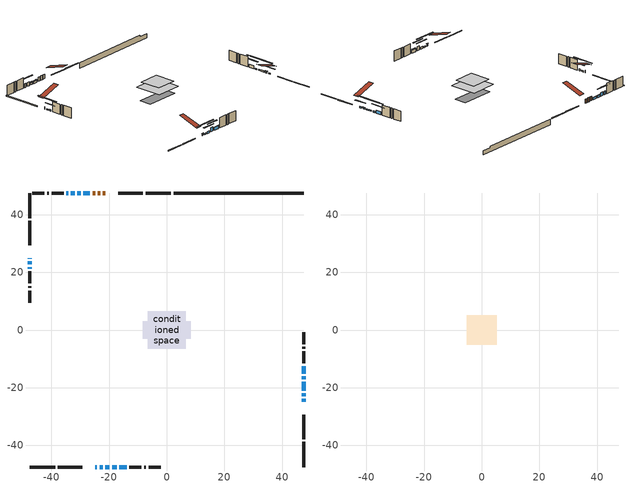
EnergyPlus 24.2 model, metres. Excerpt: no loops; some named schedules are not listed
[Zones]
conditioned space
 floor outside (Floor1 construction): -0.43,-0.43 -0.43,0.43 0.43,0.43 0.43,-0.43 z0.55
 floor adiabatic (AdiabaticFloorConstruction): -6.54,-6.54 -6.54,6.54 6.54,6.54 6.54,-6.54 z2.99
 floor foundation (Slab1 construction): -8.28,-3 -8.28,3 8.28,3 8.28,-3 z-2.07
 wall outside (RimJoist1 construction): 1.41,47.45 -7.35,47.45 / -47.45,-47.45 -38.69,-47.45 / -47.45,47.45 -47.45,38.69 / 47.45,-47.45 47.45,-38.69 z0.55:0.85
 wall outside (RimJoist2 construction): -8.28,47.45 -16.74,47.45 / -37.76,-47.45 -29.3,-47.45 / -47.45,37.76 -47.45,29.3 / 47.45,-37.76 47.45,-29.3 z0.55:0.85
 wall outside (AdiabaticWallConstruction 1): -21.24,47.45 -22.13,47.45 / -23.06,47.45 -23.88,47.45 / -24.8,47.45 -25.69,47.45 z0.55:2.58
 wall outside (AdiabaticWallConstruction): -47.45,24.8 -47.45,24.68 z0.55:1.77; 47.45,-24.8 47.45,-23.83 / 47.45,-22.91 47.45,-21.94 / 47.45,-21.01 47.45,-17.97 / 47.45,-17.04 47.45,-16.02 / -23.26,-47.45 -22.25,-47.45 / -47.45,23.76 -47.45,22.74 z0.55:1.11; -26.62,47.45 -28.86,47.45 / -29.79,47.45 -30.96,47.45 z0.55:1.47; -24.8,-47.45 -24.19,-47.45 / -21.32,-47.45 -19.84,-47.45 z0.55:1.52; 47.45,-15.1 47.45,-12.5 / -16.46,-47.45 -13.87,-47.45 z0.55:1.92; -31.88,47.45 -33.21,47.45 / -34.14,47.45 -34.8,47.45 z0.55:2.33; -18.92,-47.45 -17.39,-47.45 z0.55:2.58; -47.45,21.81 -47.45,21.2 z0.55:1.31
 wall outside (Wall1 construction): -35.73,47.45 -39.86,47.45 / -12.94,-47.45 -8.81,-47.45 / -47.45,20.27 -47.45,16.14 / 47.45,-11.57 47.45,-7.44 z0.55:5.43
 wall outside (Wall2 construction): -40.79,47.45 -41.43,47.45 / -7.88,-47.45 -7.25,-47.45 / -47.45,15.21 -47.45,14.58 / 47.45,-6.51 47.45,-5.88 z0.55:5.43
 wall outside (Wall3 construction): -42.35,47.45 -46.52,47.45 / -6.32,-47.45 -2.15,-47.45 / -47.45,13.65 -47.45,9.48 / 47.45,-4.95 47.45,-0.78 z0.55:5.43
 wall foundation (FoundationWall1 construction): 2.34,47.45,-2.07 2.34,47.45,0.55 42.94,47.45,0.55 42.94,47.45,-0.2 47.45,47.45,-0.2 47.45,47.45,-2.07
 window (WindowConstruction 12): -47.45,24.8 -47.45,24.68 z0.55:1.77
 window (WindowConstruction 7): 47.45,-24.8 47.45,-23.83 z0.55:1.11
 window (WindowConstruction 8): 47.45,-22.9 47.45,-21.94 z0.55:1.11
 window (WindowConstruction 9): -26.62,47.45 -28.86,47.45 z0.55:1.46
 window (WindowConstruction 10): -29.79,47.45 -30.96,47.45 z0.55:1.46
 window (WindowConstruction 11): -24.8,-47.45 -24.19,-47.45 z0.55:1.52
 window (WindowConstruction 13): 47.45,-21.01 47.45,-17.97 z0.55:1.11
 window (WindowConstruction 14): 47.45,-17.04 47.45,-16.02 z0.55:1.11
 window (WindowConstruction): 47.45,-15.09 47.45,-12.5 z0.55:1.92
 window (WindowConstruction 15): -23.26,-47.45 -22.25,-47.45 z0.55:1.11
 window (WindowConstruction 16): -47.45,23.76 -47.45,22.74 z0.55:1.11
 window (WindowConstruction 1): -31.89,47.45 -33.21,47.45 z0.55:2.33
 window (WindowConstruction 2): -34.14,47.45 -34.8,47.45 z0.55:2.33
 window (WindowConstruction 3): -21.32,-47.45 -19.85,-47.45 z0.55:1.52
 window (WindowConstruction 4): -18.92,-47.45 -17.39,-47.45 z0.55:2.58
 window (WindowConstruction 5): -16.46,-47.45 -13.87,-47.45 z0.55:1.92
 window (WindowConstruction 6): -47.45,21.81 -47.45,21.2 z0.55:1.31
 door (Door): -21.24,47.45 -22.13,47.45 z0.55:2.58
 door (Door 1): -23.06,47.45 -23.88,47.45 z0.55:2.58
 door (Door 2): -24.81,47.45 -25.69,47.45 z0.55:2.58
 ceiling adiabatic (AdiabaticFloorConstruction): 6.54,-6.54 6.54,6.54 -6.54,6.54 -6.54,-6.54 z2.99
attic - vented
 floor to conditioned space (Floor2 construction Reversed): -5.15,-5.15 -5.15,5.15 5.15,5.15 5.15,-5.15 z5.43
 roof outside (Roof1 construction): -20.31,47.45,5.43 -20.31,37.42,8.77 -17.67,37.42,8.77 -17.67,47.45,5.43; -25.73,-47.45,5.43 -25.73,-37.42,8.77 -28.37,-37.42,8.77 -28.37,-47.45,5.43; -47.45,25.73,5.43 -37.42,25.73,8.77 -37.42,28.37,8.77 -47.45,28.37,5.43; 47.45,-25.73,5.43 37.42,-25.73,8.77 37.42,-28.37,8.77 47.45,-28.37,5.43
shading: 47.45,-21.34 47.45,-27.29 47.86,-27.29 47.86,-21.34 z3.6; 47.45,-21.74 47.45,-23.11 47.86,-23.11 47.86,-21.74 z1.31; -29.06,47.45 -26.42,47.45 -26.42,47.86 -29.06,47.86 z1.67; -31.16,47.45 -29.59,47.45 -29.59,47.86 -31.16,47.86 z1.67; -23.99,-47.45 -25,-47.45 -25,-47.86 -23.99,-47.86 z1.72; 47.45,-13.04 47.45,-25.94 47.86,-25.94 47.86,-13.04 z6.04; 47.45,-11.09 47.45,-21.97 47.86,-21.97 47.86,-11.09 z6.04; 47.45,-10.01 47.45,-17.58 47.86,-17.58 47.86,-10.01 z4.41; -17.32,-47.45 -28.19,-47.45 -28.19,-47.86 -17.32,-47.86 z6.04; -47.45,17.81 -47.45,28.68 -47.86,28.68 -47.86,17.81 z6.04; -35.7,47.45 -29.4,47.45 -29.4,47.86 -35.7,47.86 z4.82; -37.29,47.45 -31.65,47.45 -31.65,47.86 -37.29,47.86 z4.82; -17.36,-47.45 -23.81,-47.45 -23.81,-47.86 -17.36,-47.86 z4.01; -14.9,-47.45 -21.41,-47.45 -21.41,-47.86 -14.9,-47.86 z5.07; -13.67,-47.45 -16.67,-47.45 -16.67,-47.86 -13.67,-47.86 z2.12; -47.45,18.71 -47.45,24.3 -47.86,24.3 -47.86,18.71 z3.8
[Building]
Building 1: Terrain=Suburbs
[Site:Location]
Edmonton Intl AP_AB: Latitude {deg}=53.31; Longitude {deg}=-113.58; Time Zone {hr}=-7; Elevation {m}=723; Keep Site Location Information=Yes
[Site:GroundTemperature:Shallow]
-1.56185, -3.61833, -3.78302, -2.80711, 1.11059, 5.01004, 8.39065, 10.5322, 10.7141, 8.97234, 5.67794, 1.89811
[Site:WaterMainsTemperature]
Calculation Method=Schedule; Temperature Schedule=mains temperature schedule
[Material] Roughness=Rough; Thermal Absorptance=0.9
Name | Thickness {m} | Conductivity {W/m-K} | Density {kg/m3} | Specific Heat {J/kg-K} | Solar Absorptance | Visible Absorptance
asphalt or fiberglass shingles | 0.00635 | 0.162714 | 1121.4 | 1465.45 | 0.4 | 0.4
ceiling loosefill ins | 0.254 | 0.0480833 | 16.02 | 1046.75 | 0.7 | 0.7
ceiling stud and cavity | 0.1397 | 0.483755 | 65.682 | 1177.47 | 0.7 | 0.7
concrete 4.0 in. | 0.1016 | 1.803125 | 2242.8 | 837.4 | 0.7 | 0.7
concrete 8.0 in. | 0.2032 | 1.803125 | 2242.8 | 837.4 | 0.7 | 0.7
door material | 0.04445 | 0.188738 | 512.64 | 1214.23 | 0.7 | 0.7
door material 1 | 0.04445 | 0.053851 | 512.64 | 1214.23 | 0.7 | 0.7
exterior vertical ins | 0.0463172 | 0.029427 | 32.04 | 1214.23 | 0.7 | 0.7
floor covering | 0.0127 | 0.0433444 | 54.468 | 1339.84 | 0.6 | 0.6
floor rigid ins; rim joist rigid ins; wall rigid ins | 0.051816 | 0.029427 | 32.04 | 1214.23 | 0.7 | 0.7
floor rigid ins 1; wall rigid ins 1 | 0.512978 | 0.029427 | 32.04 | 1214.23 | 0.7 | 0.7
floor stud and cavity | 0.1397 | 0.102213 | 92.3553 | 1139.71 | 0.7 | 0.7
floor stud and cavity 1 | 0.1397 | 1.75129 | 37.0049 | 1207.88 | 0.7 | 0.7
furniture material conditioned space 1 | 0.1524 | 0.115458 | 640.8 | 1214.23 | 0.6 | 0.6
gypsum board | 0.0127 | 0.160291 | 801 | 837.4 | 0.6 | 0.6
gypsum board 1 | 0.0127 | 0.160291 | 801 | 837.4 | 0.7 | 0.7
osb sheathing 0.5 in. | 0.0127 | 0.115458 | 512.64 | 1214.23 | 0.7 | 0.7
osb sheathing 0.75 in. | 0.01905 | 0.115458 | 512.64 | 1214.23 | 0.7 | 0.7
osb sheathing 2.0 in. | 0.0508 | 0.115458 | 512.64 | 1214.23 | 0.7 | 0.7
rim joist stud and cavity | 0.0508 | 0.0413573 | 125.044 | 1163.47 | 0.6 | 0.6
rim joist stud and cavity 1 | 0.0508 | 0.0296634 | 125.044 | 1163.47 | 0.6 | 0.6
wall stud and cavity | 0.1397 | 0.216775 | 139.0536 | 1170.24 | 0.7 | 0.7
wall stud and cavity 1 | 0.1397 | 0.333365 | 139.0536 | 1170.24 | 0.7 | 0.7
wall stud and cavity 2 | 0.1397 | 0.221002 | 139.0536 | 1170.24 | 0.7 | 0.7
wall stud and cavity 3 | 0.0889 | 0.380278 | 52.3479 | 1209.89 | 0.7 | 0.7
wall stud and cavity 4 | 0.0889 | 0.391764 | 83.0341 | 1211.67 | 0.7 | 0.7
wood siding | 0.0254 | 0.102417 | 544.68 | 1172.36 | 0.4 | 0.4
wood siding 1; wood siding 2; wood siding 3 | 0.0254 | 0.102417 | 544.68 | 1172.36 | 0.7 | 0.7
[WindowMaterial:SimpleGlazingSystem]
Name | U-Factor {W/m2-K} | Solar Heat Gain Coefficient
WindowMaterial | 3.27961 | 0.65
WindowMaterial 1 | 3.30687 | 0.64
WindowMaterial 10 | 3.26371 | 0.51
WindowMaterial 11 | 3.08997 | 0.46
WindowMaterial 12 | 3.26542 | 0.46
WindowMaterial 13 | 3.308 | 0.6
WindowMaterial 2 | 3.2745 | 0.56
WindowMaterial 3 | 3.27507 | 0.59
WindowMaterial 4 | 4.32891 | 0.68
WindowMaterial 5 | 3.29721 | 0.7
WindowMaterial 6 | 3.25747 | 0.49
WindowMaterial 7 | 3.26144 | 0.5
WindowMaterial 8 | 3.27223 | 0.57
WindowMaterial 9 | 3.273367 | 0.57
[Construction]
AdiabaticFloorConstruction: floor stud and cavity 1, floor rigid ins 1, osb sheathing 0.75 in., floor covering
AdiabaticWallConstruction: wood siding 2, wall rigid ins 1, wall stud and cavity 3, gypsum board
AdiabaticWallConstruction 1: wood siding 3, wall rigid ins 1, wall stud and cavity 3, gypsum board
Door: door material
Door 1; Door 2: door material 1
Floor1 construction: floor stud and cavity, floor rigid ins, osb sheathing 0.75 in., floor covering
Floor2 construction Reversed: gypsum board, ceiling stud and cavity, ceiling loosefill ins
FoundationWall1 construction: concrete 8.0 in., gypsum board 1
furniture construction conditioned space 1: furniture material conditioned space 1
PartitionWallConstruction: gypsum board, wall stud and cavity 4, gypsum board
RimJoist1 construction: wood siding 1, rim joist rigid ins, osb sheathing 2.0 in., rim joist stud and cavity
RimJoist2 construction: wood siding 1, osb sheathing 2.0 in., rim joist stud and cavity 1
Roof1 construction: asphalt or fiberglass shingles
Slab1 construction: concrete 4.0 in.
Wall1 construction: wood siding, wall rigid ins, osb sheathing 0.5 in., wall stud and cavity, gypsum board
Wall2 construction: wood siding, wall rigid ins, osb sheathing 0.5 in., wall stud and cavity 1, gypsum board
Wall3 construction: wood siding, wall rigid ins, osb sheathing 0.5 in., wall stud and cavity 2, gypsum board
WindowConstruction: WindowMaterial
WindowConstruction 1: WindowMaterial 1
WindowConstruction 10: WindowMaterial 9
WindowConstruction 11: WindowMaterial 10
WindowConstruction 12: WindowMaterial 11
WindowConstruction 13; WindowConstruction 15; WindowConstruction 16: WindowMaterial 12
WindowConstruction 14: WindowMaterial 13
WindowConstruction 2: WindowMaterial 2
WindowConstruction 3: WindowMaterial 3
WindowConstruction 4: WindowMaterial 4
WindowConstruction 5: WindowMaterial 5
WindowConstruction 6: WindowMaterial 6
WindowConstruction 7; WindowConstruction 8: WindowMaterial 7
WindowConstruction 9: WindowMaterial 8
[Zone] Multiplier=1; Part of Total Floor Area=Yes
Name | Volume {m3}
attic - vented | 57.4453
conditioned space | 715
[Space]
Name | Zone | Volume {m3}
attic - vented 1 | attic - vented | 57.4453
conditioned space 1 | conditioned space | 715
[ZoneInfiltration:EffectiveLeakageArea]
infil attic - vented 1: Zone or Space=attic - vented 1; Schedule=Always On Discrete; Effective Air Leakage Area {cm2}=3683.83; Stack Coefficient=0.000232344; Wind Coefficient=1.02988e-05
[ZoneMixing]
whole house fan mix: Zone or Space=attic - vented; Schedule=Always On Continuous; Design Flow Rate Calculation Method=Flow/Zone; Design Flow Rate {m3/s}=0; Source Zone or Space=conditioned space
[SurfaceProperty:ExposedFoundationPerimeter]
Slab1: Exposed Perimeter Calculation Method=TotalExposedPerimeter; Total Exposed Perimeter {m}=45.11
[InternalMass] Zone or ZoneList=conditioned space; Space or SpaceList=conditioned space 1
Name | Construction | Surface Area {m2}
furniture mass conditioned space 1 | furniture construction conditioned space 1 | 108.484
partition wall mass | PartitionWallConstruction | 271.211
[Lights]
interior lighting: Zone or ZoneList or Space or SpaceList=conditioned space 1; Schedule=interior lighting schedule; Design Level Calculation Method=LightingLevel; Lighting Level {W}=343.2; Return Air Fraction=0; Fraction Radiant=0.6; Fraction Visible=0.2; Fraction Replaceable=1
[People]
occupants: Zone or ZoneList or Space or SpaceList=conditioned space 1; Number of People Schedule=occupants schedule; Number of People Calculation Method=People; Number of People=3; Fraction Radiant=0.314171; Sensible Heat Fraction=0.56303; Activity Level Schedule=occupants activity schedule; Carbon Dioxide Generation Rate {m3/s-W}=0; Enable ASHRAE 55 Comfort Warnings=No; Mean Radiant Temperature Calculation Type=EnclosureAveraged
[ElectricEquipment] Zone or ZoneList or Space or SpaceList=conditioned space 1; Design Level Calculation Method=EquipmentLevel
Name | Schedule | Design Level {W} | Fraction Latent | Fraction Radiant | Fraction Lost
clothes dryer | clothes dryer schedule | 140.772 | 0.015 | 0.081 | 0.85
clothes washer | clothes washer schedule | 32.1985 | 0.03 | 0.162 | 0.7
cooking range | cooking range schedule | 215.147 | 0.08 | 0.432 | 0.2
dishwasher | dishwasher schedule | 66.8632 | 0.3 | 0.18 | 0.4
fridge | fridge schedule | 72.9452 | 0 | 0.6 | 0
mech vent bath fan 0 | mech vent bath fan 0 schedule | 50.2 | 0 | 0 | 1
mech vent bath fan 1 | mech vent bath fan 1 schedule | 50.2 | 0 | 0 | 1
mech vent house fan | mech vent house fan schedule | 0 | 0 | 0 | 1
mech vent house fan cfis | mech vent house fan cfis schedule | 0 | 0 | 0 | 0
mech vent range fan 0 | mech vent range fan 0 schedule | 57 | 0 | 0 | 1
misc plug loads | misc plug loads schedule | 494.7 | 0.045 | 0.513 | 0.1
whole house fan | Always On Discrete | 0 | 0 | 0 | 1
[OtherEquipment] Zone or ZoneList or Space or SpaceList=conditioned space 1; Design Level Calculation Method=EquipmentLevel
Name | Fuel Type | Schedule | Design Level {W} | Fraction Latent | Fraction Radiant | Fraction Lost
clothes dryer 1 | Electricity | clothes dryer schedule | 0 | 0.015 | 0.081 | 0.85
cooking range 1 | Electricity | cooking range schedule | 0 | 0.08 | 0.432 | 0.2
general water use latent | None | general water use schedule | 62.594 | 1 | 0 | 0
general water use sensible | None | general water use schedule | -61.6891 | 0 | 0.6 | 0
mech vent house fan latent load | None | Always On Discrete | 0 | 1 | 0 | 0
mech vent house fan sensible load | None | Always On Discrete | 0 | 0 | 0 | 0
water heater energy adjustment1 | NaturalGas | Always On Discrete | 0.01 | 0 | 0 | 1
[ZoneInfiltration:DesignFlowRate] Zone or ZoneList or Space or SpaceList=conditioned space 1; Schedule=Always On Discrete; Design Flow Rate Calculation Method=Flow/Zone; Design Flow Rate {m3/s}=0
infil flow; natural vent flow; whole house fan flow
[Foundation:Kiva]
Foundation Kiva 1: Initial Indoor Air Temperature {C}=18; Wall Height Above Grade {m}=0.550012; Wall Depth Below Slab {m}=0.2032; Custom Block Material Name 1=exterior vertical ins; Custom Block Depth 1 {m}=2.62; Custom Block X Position 1 {m}=0.2159; Custom Block Z Position 1 {m}=0
[Foundation:Kiva:Settings]
Soil Conductivity {W/m-K}=0.849921; Soil Density {kg/m3}=1842.3; Soil Specific Heat {J/kg-K}=418.7; Ground Solar Absorptivity=0.9; Ground Thermal Absorptivity=0.9; Ground Surface Roughness {m}=0.03; Far-Field Width {m}=40; Deep-Ground Boundary Condition=ZeroFlux; Deep-Ground Depth {m}=40; Minimum Cell Dimension {m}=0.2; Maximum Cell Growth Coefficient=3; Simulation Timestep=Timestep
[Exterior:Lights]
exterior lighting: Schedule=exterior lighting schedule; Design Level {W}=75.6
[Schedule:Constant]
Name | Hourly Value
Always On Continuous; mech vent house fan schedule; mech vent house fan cfis schedule; Always On Discrete | 1
occupants activity schedule | 117.228
fridge schedule | 0
[Schedule:Week:Daily]
interior lighting schedule Week Rule - Jan1-Jan27: interior lighting schedule day, interior lighting schedule day, interior lighting schedule day, interior lighting schedule day, interior lighting schedule day, interior lighting schedule day, interior lighting schedule day, interior lighting schedule default day, interior lighting schedule default day, interior lighting schedule default day, interior lighting schedule default day, interior lighting schedule default day
interior lighting schedule Week Rule - Jan28-Feb3: interior lighting schedule day, interior lighting schedule day, interior lighting schedule day, interior lighting schedule day, interior lighting schedule day 1, interior lighting schedule day 1, interior lighting schedule day 1, interior lighting schedule default day, interior lighting schedule default day, interior lighting schedule default day, interior lighting schedule default day, interior lighting schedule default day
interior lighting schedule Week Rule - Feb4-Feb24: interior lighting schedule day 1, interior lighting schedule day 1, interior lighting schedule day 1, interior lighting schedule day 1, interior lighting schedule day 1, interior lighting schedule day 1, interior lighting schedule day 1, interior lighting schedule default day, interior lighting schedule default day, interior lighting schedule default day, interior lighting schedule default day, interior lighting schedule default day
interior lighting schedule Week Rule - Feb25-Mar3: interior lighting schedule day 1, interior lighting schedule day 1, interior lighting schedule day 1, interior lighting schedule day 1, interior lighting schedule day 2, interior lighting schedule day 2, interior lighting schedule day 2, interior lighting schedule default day, interior lighting schedule default day, interior lighting schedule default day, interior lighting schedule default day, interior lighting schedule default day
interior lighting schedule Week Rule - Mar4-Mar31: interior lighting schedule day 2, interior lighting schedule day 2, interior lighting schedule day 2, interior lighting schedule day 2, interior lighting schedule day 2, interior lighting schedule day 2, interior lighting schedule day 2, interior lighting schedule default day, interior lighting schedule default day, interior lighting schedule default day, interior lighting schedule default day, interior lighting schedule default day
interior lighting schedule Week Rule - Apr1-Apr28: interior lighting schedule day 3, interior lighting schedule day 3, interior lighting schedule day 3, interior lighting schedule day 3, interior lighting schedule day 3, interior lighting schedule day 3, interior lighting schedule day 3, interior lighting schedule default day, interior lighting schedule default day, interior lighting schedule default day, interior lighting schedule default day, interior lighting schedule default day
interior lighting schedule Week Rule - Apr29-May5: interior lighting schedule day 3, interior lighting schedule day 3, interior lighting schedule day 4, interior lighting schedule day 4, interior lighting schedule day 4, interior lighting schedule day 4, interior lighting schedule day 4, interior lighting schedule default day, interior lighting schedule default day, interior lighting schedule default day, interior lighting schedule default day, interior lighting schedule default day
interior lighting schedule Week Rule - May6-May26: interior lighting schedule day 4, interior lighting schedule day 4, interior lighting schedule day 4, interior lighting schedule day 4, interior lighting schedule day 4, interior lighting schedule day 4, interior lighting schedule day 4, interior lighting schedule default day, interior lighting schedule default day, interior lighting schedule default day, interior lighting schedule default day, interior lighting schedule default day
interior lighting schedule Week Rule - May27-Jun2: interior lighting schedule day 4, interior lighting schedule day 4, interior lighting schedule day 4, interior lighting schedule day 4, interior lighting schedule day 4, interior lighting schedule day 5, interior lighting schedule day 5, interior lighting schedule default day, interior lighting schedule default day, interior lighting schedule default day, interior lighting schedule default day, interior lighting schedule default day
interior lighting schedule Week Rule - Jun3-Jun30: interior lighting schedule day 5, interior lighting schedule day 5, interior lighting schedule day 5, interior lighting schedule day 5, interior lighting schedule day 5, interior lighting schedule day 5, interior lighting schedule day 5, interior lighting schedule default day, interior lighting schedule default day, interior lighting schedule default day, interior lighting schedule default day, interior lighting schedule default day
interior lighting schedule Week Rule - Jul1-Jul28: interior lighting schedule day 6, interior lighting schedule day 6, interior lighting schedule day 6, interior lighting schedule day 6, interior lighting schedule day 6, interior lighting schedule day 6, interior lighting schedule day 6, interior lighting schedule default day, interior lighting schedule default day, interior lighting schedule default day, interior lighting schedule default day, interior lighting schedule default day
interior lighting schedule Week Rule - Jul29-Aug4: interior lighting schedule day 6, interior lighting schedule day 6, interior lighting schedule day 6, interior lighting schedule day 7, interior lighting schedule day 7, interior lighting schedule day 7, interior lighting schedule day 7, interior lighting schedule default day, interior lighting schedule default day, interior lighting schedule default day, interior lighting schedule default day, interior lighting schedule default day
interior lighting schedule Week Rule - Aug5-Aug25: interior lighting schedule day 7, interior lighting schedule day 7, interior lighting schedule day 7, interior lighting schedule day 7, interior lighting schedule day 7, interior lighting schedule day 7, interior lighting schedule day 7, interior lighting schedule default day, interior lighting schedule default day, interior lighting schedule default day, interior lighting schedule default day, interior lighting schedule default day
interior lighting schedule Week Rule - Aug26-Sep1: interior lighting schedule day 7, interior lighting schedule day 7, interior lighting schedule day 7, interior lighting schedule day 7, interior lighting schedule day 7, interior lighting schedule day 7, interior lighting schedule day 8, interior lighting schedule default day, interior lighting schedule default day, interior lighting schedule default day, interior lighting schedule default day, interior lighting schedule default day
interior lighting schedule Week Rule - Sep2-Sep29: interior lighting schedule day 8, interior lighting schedule day 8, interior lighting schedule day 8, interior lighting schedule day 8, interior lighting schedule day 8, interior lighting schedule day 8, interior lighting schedule day 8, interior lighting schedule default day, interior lighting schedule default day, interior lighting schedule default day, interior lighting schedule default day, interior lighting schedule default day
interior lighting schedule Week Rule - Sep30-Oct6: interior lighting schedule day 8, interior lighting schedule day 9, interior lighting schedule day 9, interior lighting schedule day 9, interior lighting schedule day 9, interior lighting schedule day 9, interior lighting schedule day 9, interior lighting schedule default day, interior lighting schedule default day, interior lighting schedule default day, interior lighting schedule default day, interior lighting schedule default day
interior lighting schedule Week Rule - Oct7-Oct27: interior lighting schedule day 9, interior lighting schedule day 9, interior lighting schedule day 9, interior lighting schedule day 9, interior lighting schedule day 9, interior lighting schedule day 9, interior lighting schedule day 9, interior lighting schedule default day, interior lighting schedule default day, interior lighting schedule default day, interior lighting schedule default day, interior lighting schedule default day
interior lighting schedule Week Rule - Oct28-Nov3: interior lighting schedule day 9, interior lighting schedule day 9, interior lighting schedule day 9, interior lighting schedule day 9, interior lighting schedule day 10, interior lighting schedule day 10, interior lighting schedule day 10, interior lighting schedule default day, interior lighting schedule default day, interior lighting schedule default day, interior lighting schedule default day, interior lighting schedule default day
interior lighting schedule Week Rule - Nov4-Nov24: interior lighting schedule day 10, interior lighting schedule day 10, interior lighting schedule day 10, interior lighting schedule day 10, interior lighting schedule day 10, interior lighting schedule day 10, interior lighting schedule day 10, interior lighting schedule default day, interior lighting schedule default day, interior lighting schedule default day, interior lighting schedule default day, interior lighting schedule default day
interior lighting schedule Week Rule - Nov25-Dec1: interior lighting schedule day 10, interior lighting schedule day 10, interior lighting schedule day 10, interior lighting schedule day 10, interior lighting schedule day 10, interior lighting schedule day 10, interior lighting schedule day 11, interior lighting schedule default day, interior lighting schedule default day, interior lighting schedule default day, interior lighting schedule default day, interior lighting schedule default day
interior lighting schedule Week Rule - Dec2-Dec31: interior lighting schedule day 11, interior lighting schedule day 11, interior lighting schedule day 11, interior lighting schedule day 11, interior lighting schedule day 11, interior lighting schedule day 11, interior lighting schedule day 11, interior lighting schedule default day, interior lighting schedule default day, interior lighting schedule default day, interior lighting schedule default day, interior lighting schedule default day
occupants schedule Week Rule - Jan1-Dec31: occupants schedule day, occupants schedule day, occupants schedule day, occupants schedule day, occupants schedule day, occupants schedule day, occupants schedule day, occupants schedule default day, occupants schedule default day, occupants schedule default day, occupants schedule default day, occupants schedule default day
clothes dryer schedule Week Rule - Jan1-Dec31: clothes dryer schedule day, clothes dryer schedule day, clothes dryer schedule day, clothes dryer schedule day, clothes dryer schedule day, clothes dryer schedule day, clothes dryer schedule day, clothes dryer schedule default day, clothes dryer schedule default day, clothes dryer schedule default day, clothes dryer schedule default day, clothes dryer schedule default day
clothes washer schedule Week Rule - Jan1-Dec31: clothes washer schedule day, clothes washer schedule day, clothes washer schedule day, clothes washer schedule day, clothes washer schedule day, clothes washer schedule day, clothes washer schedule day, clothes washer schedule default day, clothes washer schedule default day, clothes washer schedule default day, clothes washer schedule default day, clothes washer schedule default day
cooking range schedule Week Rule - Jan1-Dec31: cooking range schedule day, cooking range schedule day, cooking range schedule day, cooking range schedule day, cooking range schedule day, cooking range schedule day, cooking range schedule day, cooking range schedule default day, cooking range schedule default day, cooking range schedule default day, cooking range schedule default day, cooking range schedule default day
dishwasher schedule Week Rule - Jan1-Dec31: dishwasher schedule day, dishwasher schedule day, dishwasher schedule day, dishwasher schedule day, dishwasher schedule day, dishwasher schedule day, dishwasher schedule day, dishwasher schedule default day, dishwasher schedule default day, dishwasher schedule default day, dishwasher schedule default day, dishwasher schedule default day
mech vent bath fan 0 schedule Week Rule - Jan1-Dec31: mech vent bath fan 0 schedule day, mech vent bath fan 0 schedule day, mech vent bath fan 0 schedule day, mech vent bath fan 0 schedule day, mech vent bath fan 0 schedule day, mech vent bath fan 0 schedule day, mech vent bath fan 0 schedule day, mech vent bath fan 0 schedule default day, mech vent bath fan 0 schedule default day, mech vent bath fan 0 schedule default day, mech vent bath fan 0 schedule default day, mech vent bath fan 0 schedule default day
mech vent bath fan 1 schedule Week Rule - Jan1-Dec31: mech vent bath fan 1 schedule day, mech vent bath fan 1 schedule day, mech vent bath fan 1 schedule day, mech vent bath fan 1 schedule day, mech vent bath fan 1 schedule day, mech vent bath fan 1 schedule day, mech vent bath fan 1 schedule day, mech vent bath fan 1 schedule default day, mech vent bath fan 1 schedule default day, mech vent bath fan 1 schedule default day, mech vent bath fan 1 schedule default day, mech vent bath fan 1 schedule default day
mech vent range fan 0 schedule Week Rule - Jan1-Dec31: mech vent range fan 0 schedule day, mech vent range fan 0 schedule day, mech vent range fan 0 schedule day, mech vent range fan 0 schedule day, mech vent range fan 0 schedule day, mech vent range fan 0 schedule day, mech vent range fan 0 schedule day, mech vent range fan 0 schedule default day, mech vent range fan 0 schedule default day, mech vent range fan 0 schedule default day, mech vent range fan 0 schedule default day, mech vent range fan 0 schedule default day
misc plug loads schedule Week Rule - Jan1-Dec31: misc plug loads schedule day, misc plug loads schedule day, misc plug loads schedule day, misc plug loads schedule day, misc plug loads schedule day, misc plug loads schedule day, misc plug loads schedule day, misc plug loads schedule default day, misc plug loads schedule default day, misc plug loads schedule default day, misc plug loads schedule default day, misc plug loads schedule default day
general water use schedule Week Rule - Jan1-Dec31: general water use schedule day, general water use schedule day, general water use schedule day, general water use schedule day, general water use schedule day, general water use schedule day, general water use schedule day, general water use schedule default day, general water use schedule default day, general water use schedule default day, general water use schedule default day, general water use schedule default day
exterior lighting schedule Week Rule - Jan1-Jan27: exterior lighting schedule day, exterior lighting schedule day, exterior lighting schedule day, exterior lighting schedule day, exterior lighting schedule day, exterior lighting schedule day, exterior lighting schedule day, exterior lighting schedule default day, exterior lighting schedule default day, exterior lighting schedule default day, exterior lighting schedule default day, exterior lighting schedule default day
exterior lighting schedule Week Rule - Jan28-Feb3: exterior lighting schedule day, exterior lighting schedule day, exterior lighting schedule day, exterior lighting schedule day, exterior lighting schedule day 1, exterior lighting schedule day 1, exterior lighting schedule day 1, exterior lighting schedule default day, exterior lighting schedule default day, exterior lighting schedule default day, exterior lighting schedule default day, exterior lighting schedule default day
exterior lighting schedule Week Rule - Feb4-Feb24: exterior lighting schedule day 1, exterior lighting schedule day 1, exterior lighting schedule day 1, exterior lighting schedule day 1, exterior lighting schedule day 1, exterior lighting schedule day 1, exterior lighting schedule day 1, exterior lighting schedule default day, exterior lighting schedule default day, exterior lighting schedule default day, exterior lighting schedule default day, exterior lighting schedule default day
exterior lighting schedule Week Rule - Feb25-Mar3: exterior lighting schedule day 1, exterior lighting schedule day 1, exterior lighting schedule day 1, exterior lighting schedule day 1, exterior lighting schedule day 2, exterior lighting schedule day 2, exterior lighting schedule day 2, exterior lighting schedule default day, exterior lighting schedule default day, exterior lighting schedule default day, exterior lighting schedule default day, exterior lighting schedule default day
exterior lighting schedule Week Rule - Mar4-Mar31: exterior lighting schedule day 2, exterior lighting schedule day 2, exterior lighting schedule day 2, exterior lighting schedule day 2, exterior lighting schedule day 2, exterior lighting schedule day 2, exterior lighting schedule day 2, exterior lighting schedule default day, exterior lighting schedule default day, exterior lighting schedule default day, exterior lighting schedule default day, exterior lighting schedule default day
exterior lighting schedule Week Rule - Apr1-Apr28: exterior lighting schedule day 3, exterior lighting schedule day 3, exterior lighting schedule day 3, exterior lighting schedule day 3, exterior lighting schedule day 3, exterior lighting schedule day 3, exterior lighting schedule day 3, exterior lighting schedule default day, exterior lighting schedule default day, exterior lighting schedule default day, exterior lighting schedule default day, exterior lighting schedule default day
exterior lighting schedule Week Rule - Apr29-May5: exterior lighting schedule day 3, exterior lighting schedule day 3, exterior lighting schedule day 4, exterior lighting schedule day 4, exterior lighting schedule day 4, exterior lighting schedule day 4, exterior lighting schedule day 4, exterior lighting schedule default day, exterior lighting schedule default day, exterior lighting schedule default day, exterior lighting schedule default day, exterior lighting schedule default day
exterior lighting schedule Week Rule - May6-May26: exterior lighting schedule day 4, exterior lighting schedule day 4, exterior lighting schedule day 4, exterior lighting schedule day 4, exterior lighting schedule day 4, exterior lighting schedule day 4, exterior lighting schedule day 4, exterior lighting schedule default day, exterior lighting schedule default day, exterior lighting schedule default day, exterior lighting schedule default day, exterior lighting schedule default day
exterior lighting schedule Week Rule - May27-Jun2: exterior lighting schedule day 4, exterior lighting schedule day 4, exterior lighting schedule day 4, exterior lighting schedule day 4, exterior lighting schedule day 4, exterior lighting schedule day 5, exterior lighting schedule day 5, exterior lighting schedule default day, exterior lighting schedule default day, exterior lighting schedule default day, exterior lighting schedule default day, exterior lighting schedule default day
exterior lighting schedule Week Rule - Jun3-Jun30: exterior lighting schedule day 5, exterior lighting schedule day 5, exterior lighting schedule day 5, exterior lighting schedule day 5, exterior lighting schedule day 5, exterior lighting schedule day 5, exterior lighting schedule day 5, exterior lighting schedule default day, exterior lighting schedule default day, exterior lighting schedule default day, exterior lighting schedule default day, exterior lighting schedule default day
[Schedule:Year]
interior lighting schedule: interior lighting schedule Week Rule - Jan1-Jan27, 1, 1, 1, 27, interior lighting schedule Week Rule - Jan28-Feb3, 1, 28, 2, 3, interior lighting schedule Week Rule - Feb4-Feb24, 2, 4, 2, 24, interior lighting schedule Week Rule - Feb25-Mar3, 2, 25, 3, 3, interior lighting schedule Week Rule - Mar4-Mar31, 3, 4, 3, 31, interior lighting schedule Week Rule - Apr1-Apr28, 4, 1, 4, 28, interior lighting schedule Week Rule - Apr29-May5, 4, 29, 5, 5, interior lighting schedule Week Rule - May6-May26, 5, 6, 5, 26, interior lighting schedule Week Rule - May27-Jun2, 5, 27, 6, 2, interior lighting schedule Week Rule - Jun3-Jun30, 6, 3, 6, 30, interior lighting schedule Week Rule - Jul1-Jul28, 7, 1, 7, 28, interior lighting schedule Week Rule - Jul29-Aug4, 7, 29, 8, 4, interior lighting schedule Week Rule - Aug5-Aug25, 8, 5, 8, 25, interior lighting schedule Week Rule - Aug26-Sep1, 8, 26, 9, 1, interior lighting schedule Week Rule - Sep2-Sep29, 9, 2, 9, 29, interior lighting schedule Week Rule - Sep30-Oct6, 9, 30, 10, 6, interior lighting schedule Week Rule - Oct7-Oct27, 10, 7, 10, 27, interior lighting schedule Week Rule - Oct28-Nov3, 10, 28, 11, 3, interior lighting schedule Week Rule - Nov4-Nov24, 11, 4, 11, 24, interior lighting schedule Week Rule - Nov25-Dec1, 11, 25, 12, 1, interior lighting schedule Week Rule - Dec2-Dec31, 12, 2, 12, 31
occupants schedule: occupants schedule Week Rule - Jan1-Dec31, 1, 1, 12, 31
clothes dryer schedule: clothes dryer schedule Week Rule - Jan1-Dec31, 1, 1, 12, 31
clothes washer schedule: clothes washer schedule Week Rule - Jan1-Dec31, 1, 1, 12, 31
cooking range schedule: cooking range schedule Week Rule - Jan1-Dec31, 1, 1, 12, 31
dishwasher schedule: dishwasher schedule Week Rule - Jan1-Dec31, 1, 1, 12, 31
mech vent bath fan 0 schedule: mech vent bath fan 0 schedule Week Rule - Jan1-Dec31, 1, 1, 12, 31
mech vent bath fan 1 schedule: mech vent bath fan 1 schedule Week Rule - Jan1-Dec31, 1, 1, 12, 31
mech vent range fan 0 schedule: mech vent range fan 0 schedule Week Rule - Jan1-Dec31, 1, 1, 12, 31
misc plug loads schedule: misc plug loads schedule Week Rule - Jan1-Dec31, 1, 1, 12, 31
general water use schedule: general water use schedule Week Rule - Jan1-Dec31, 1, 1, 12, 31
exterior lighting schedule: exterior lighting schedule Week Rule - Jan1-Jan27, 1, 1, 1, 27, exterior lighting schedule Week Rule - Jan28-Feb3, 1, 28, 2, 3, exterior lighting schedule Week Rule - Feb4-Feb24, 2, 4, 2, 24, exterior lighting schedule Week Rule - Feb25-Mar3, 2, 25, 3, 3, exterior lighting schedule Week Rule - Mar4-Mar31, 3, 4, 3, 31, exterior lighting schedule Week Rule - Apr1-Apr28, 4, 1, 4, 28, exterior lighting schedule Week Rule - Apr29-May5, 4, 29, 5, 5, exterior lighting schedule Week Rule - May6-May26, 5, 6, 5, 26, exterior lighting schedule Week Rule - May27-Jun2, 5, 27, 6, 2, exterior lighting schedule Week Rule - Jun3-Jun30, 6, 3, 6, 30, exterior lighting schedule Week Rule - Jul1-Jul28, 7, 1, 7, 28, exterior lighting schedule Week Rule - Jul29-Aug4, 7, 29, 8, 4, exterior lighting schedule Week Rule - Aug5-Aug25, 8, 5, 8, 25, exterior lighting schedule Week Rule - Aug26-Sep1, 8, 26, 9, 1, exterior lighting schedule Week Rule - Sep2-Sep29, 9, 2, 9, 29, exterior lighting schedule Week Rule - Sep30-Oct6, 9, 30, 10, 6, exterior lighting schedule Week Rule - Oct7-Oct27, 10, 7, 10, 27, exterior lighting schedule Week Rule - Oct28-Nov3, 10, 28, 11, 3, exterior lighting schedule Week Rule - Nov4-Nov24, 11, 4, 11, 24, exterior lighting schedule Week Rule - Nov25-Dec1, 11, 25, 12, 1, exterior lighting schedule Week Rule - Dec2-Dec31, 12, 2, 12, 31
[Schedule:Compact]
mains temperature schedule: Through: 01/01, For: AllDays, Until: 24:00, 3.97167, Through: 01/02, For: AllDays, Until: 24:00, 3.90778, Through: 01/03, For: AllDays, Until: 24:00, 3.84556, Through: 01/04, For: AllDays, Until: 24:00, 3.78389, Through: 01/05, For: AllDays, Until: 24:00, 3.72278, Through: 01/06, For: AllDays, Until: 24:00, 3.66278, Through: 01/07, For: AllDays, Until: 24:00, 3.60389, Through: 01/08, For: AllDays, Until: 24:00, 3.54556, Through: 01/09, For: AllDays, Until: 24:00, 3.48833, Through: 01/10, For: AllDays, Until: 24:00, 3.43167, Through: 01/11, For: AllDays, Until: 24:00, 3.37611, Through: 01/12, For: AllDays, Until: 24:00, 3.32167, Through: 01/13, For: AllDays, Until: 24:00, 3.26833, Through: 01/14, For: AllDays, Until: 24:00, 3.21556, Through: 01/15, For: AllDays, Until: 24:00, 3.16444, Through: 01/16, For: AllDays, Until: 24:00, 3.11389, Through: 01/17, For: AllDays, Until: 24:00, 3.06444, Through: 01/18, For: AllDays, Until: 24:00, 3.01611, Through: 01/19, For: AllDays, Until: 24:00, 2.96889, Through: 01/20, For: AllDays, Until: 24:00, 2.92278, Through: 01/21, For: AllDays, Until: 24:00, 2.87722, Through: 01/22, For: AllDays, Until: 24:00, 2.83333, Through: 01/23, For: AllDays, Until: 24:00, 2.79056, Through: 01/24, For: AllDays, Until: 24:00, 2.74889, Through: 01/25, For: AllDays, Until: 24:00, 2.70833, Through: 01/26, For: AllDays, Until: 24:00, 2.66889, Through: 01/27, For: AllDays, Until: 24:00, 2.63056, Through: 01/28, For: AllDays, Until: 24:00, 2.59333, Through: 01/29, For: AllDays, Until: 24:00, 2.55778, Through: 01/30, For: AllDays, Until: 24:00, 2.52278, Through: 01/31, For: AllDays, Until: 24:00, 2.48944, Through: 02/01, For: AllDays, Until: 24:00, 2.45722, Through: 02/02, For: AllDays, Until: 24:00, 2.42611, Through: 02/03, For: AllDays, Until: 24:00, 2.39667, Through: 02/04, For: AllDays, Until: 24:00, 2.36833, Through: 02/05, For: AllDays, Until: 24:00, 2.34111, Through: 02/06, For: AllDays, Until: 24:00, 2.315, Through: 02/07, For: AllDays, Until: 24:00, 2.29056, Through: 02/08, For: AllDays, Until: 24:00, 2.26722, Through: 02/09, For: AllDays, Until: 24:00, 2.245, Through: 02/10, For: AllDays, Until: 24:00, 2.22444, Through: 02/11, For: AllDays, Until: 24:00, 2.20444, Through: 02/12, For: AllDays, Until: 24:00, 2.18667, Through: 02/13, For: AllDays, Until: 24:00, 2.17, Through: 02/14, For: AllDays, Until: 24:00, 2.15444, Through: 02/15, For: AllDays, Until: 24:00, 2.14, Through: 02/16, For: AllDays, Until: 24:00, 2.12722, Through: 02/17, For: AllDays, Until: 24:00, 2.11556, Through: 02/18, For: AllDays, Until: 24:00, 2.10556, Through: 02/19, For: AllDays, Until: 24:00, 2.09667, Through: 02/20, For: AllDays, Until: 24:00, 2.08889, Through: 02/21, For: AllDays, Until: 24:00, 2.08278, Through: 02/22, For: AllDays, Until: 24:00, 2.07833, Through: 02/23, For: AllDays, Until: 24:00, 2.07444, Through: 02/24, For: AllDays, Until: 24:00, 2.07278, Through: 02/25, For: AllDays, Until: 24:00, 2.07167, Through: 02/26, For: AllDays, Until: 24:00, 2.07222, Through: 02/27, For: AllDays, Until: 24:00, 2.07444, Through: 02/28, For: AllDays, Until: 24:00, 2.07778, Through: 03/01, For: AllDays, Until: 24:00, 2.08222, Through: 03/02, For: AllDays, Until: 24:00, 2.08833, Through: 03/03, For: AllDays, Until: 24:00, 2.09556, Through: 03/04, For: AllDays, Until: 24:00, 2.10444, Through: 03/05, For: AllDays, Until: 24:00, 2.11444, Through: 03/06, For: AllDays, Until: 24:00, 2.12556, Through: 03/07, For: AllDays, Until: 24:00, 2.13833, Through: 03/08, For: AllDays, Until: 24:00, 2.15278, Through: 03/09, For: AllDays, Until: 24:00, 2.16778, Through: 03/10, For: AllDays, Until: 24:00, 2.18444, Through: 03/11, For: AllDays, Until: 24:00, 2.20278, Through: 03/12, For: AllDays, Until: 24:00, 2.22167, Through: 03/13, For: AllDays, Until: 24:00, 2.24278, Through: 03/14, For: AllDays, Until: 24:00, 2.26444, Through: 03/15, For: AllDays, Until: 24:00, 2.28778, Through: 03/16, For: AllDays, Until: 24:00, 2.31222, Through: 03/17, For: AllDays, Until: 24:00, 2.33778, Through: 03/18, For: AllDays, Until: 24:00, 2.365, Through: 03/19, For: AllDays, Until: 24:00, 2.39333, Through: 03/20, For: AllDays, Until: 24:00, 2.42278, Through: 03/21, For: AllDays, Until: 24:00, 2.45389, Through: 03/22, For: AllDays, Until: 24:00, 2.48611, Through: 03/23, For: AllDays, Until: 24:00, 2.51889, Through: 03/24, For: AllDays, Until: 24:00, 2.55389, Through: 03/25, For: AllDays, Until: 24:00, 2.58944, Through: 03/26, For: AllDays, Until: 24:00, 2.62611, Through: 03/27, For: AllDays, Until: 24:00, 2.66444, Through: 03/28, For: AllDays, Until: 24:00, 2.70389, Through: 03/29, For: AllDays, Until: 24:00, 2.74389, Through: 03/30, For: AllDays, Until: 24:00, 2.78556, Through: 03/31, For: AllDays, Until: 24:00, 2.82833, Through: 04/01, For: AllDays, Until: 24:00, 2.87222, Through: 04/02, For: AllDays, Until: 24:00, 2.91722, Through: 04/03, For: AllDays, Until: 24:00, 2.96333, Through: 04/04, For: AllDays, Until: 24:00, 3.01056, Through: 04/05, For: AllDays, Until: 24:00, 3.05889, Through: 04/06, For: AllDays, Until: 24:00, 3.10833, Through: 04/07, For: AllDays, Until: 24:00, 3.15833, Through: 04/08, For: AllDays, Until: 24:00, 3.21, Through: 04/09, For: AllDays, Until: 24:00, 3.26222, Through: 04/10, For: AllDays, Until: 24:00, 3.31556, Through: 04/11, For: AllDays, Until: 24:00, 3.37, Through: 04/12, For: AllDays, Until: 24:00, 3.42556, Through: 04/13, For: AllDays, Until: 24:00, 3.48167, Through: 04/14, For: AllDays, Until: 24:00, 3.53889, Through: 04/15, For: AllDays, Until: 24:00, 3.59722, Through: 04/16, For: AllDays, Until: 24:00, 3.65611, Through: 04/17, For: AllDays, Until: 24:00, 3.71611, Through: 04/18, For: AllDays, Until: 24:00, 3.77667, Through: 04/19, For: AllDays, Until: 24:00, 3.83833, Through: 04/20, For: AllDays, Until: 24:00, 3.90111, Through: 04/21, For: AllDays, Until: 24:00, 3.96444, Through: 04/22, For: AllDays, Until: 24:00, 4.02833, Through: 04/23, For: AllDays, Until: 24:00, 4.09333, Through: 04/24, For: AllDays, Until: 24:00, 4.15889, Through: 04/25, For: AllDays, Until: 24:00, 4.225, Through: 04/26, For: AllDays, Until: 24:00, 4.29222, Through: 04/27, For: AllDays, Until: 24:00, 4.36, Through: 04/28, For: AllDays, Until: 24:00, 4.42833, Through: 04/29, For: AllDays, Until: 24:00, 4.49722, Through: 04/30, For: AllDays, Until: 24:00, 4.56667, Through: 05/01, For: AllDays, Until: 24:00, 4.63722, Through: 05/02, For: AllDays, Until: 24:00, 4.70833, Through: 05/03, For: AllDays, Until: 24:00, 4.77944, Through: 05/04, For: AllDays, Until: 24:00, 4.85167, Through: 05/05, For: AllDays, Until: 24:00, 4.92389, Through: 05/06, For: AllDays, Until: 24:00, 4.99722, Through: 05/07, For: AllDays, Until: 24:00, 5.07056, Through: 05/08, For: AllDays, Until: 24:00, 5.145, Through: 05/09, For: AllDays, Until: 24:00, 5.21944, Through: 05/10, For: AllDays, Until: 24:00, 5.29389, Through: 05/11, For: AllDays, Until: 24:00, 5.36944, Through: 05/12, For: AllDays, Until: 24:00, 5.445, Through: 05/13, For: AllDays, Until: 24:00, 5.52111, Through: 05/14, For: AllDays, Until: 24:00, 5.59722, Through: 05/15, For: AllDays, Until: 24:00, 5.67389, Through: 05/16, For: AllDays, Until: 24:00, 5.75056, Through: 05/17, For: AllDays, Until: 24:00, 5.82778, Through: 05/18, For: AllDays, Until: 24:00, 5.90556, Through: 05/19, For: AllDays, Until: 24:00, 5.98278, Through: 05/20, For: AllDays, Until: 24:00, 6.06056, Through: 05/21, For: AllDays, Until: 24:00, 6.13889, Through: 05/22, For: AllDays, Until: 24:00, 6.21667, Through: 05/23, For: AllDays, Until: 24:00, 6.295, Through: 05/24, For: AllDays, Until: 24:00, 6.37333, Through: 05/25, For: AllDays, Until: 24:00, 6.45222, Through: 05/26, For: AllDays, Until: 24:00, 6.53056, Through: 05/27, For: AllDays, Until: 24:00, 6.60889, Through: 05/28, For: AllDays, Until: 24:00, 6.68778, Through: 05/29, For: AllDays, Until: 24:00, 6.76611, Through: 05/30, For: AllDays, Until: 24:00, 6.84444, Through: 05/31, For: AllDays, Until: 24:00, 6.92278, Through: 06/01, For: AllDays, Until: 24:00, 7.00111, Through: 06/02, For: AllDays, Until: 24:00, 7.07944, Through: 06/03, For: AllDays, Until: 24:00, 7.15778, Through: 06/04, For: AllDays, Until: 24:00, 7.23556, Through: 06/05, For: AllDays, Until: 24:00, 7.31333, Through: 06/06, For: AllDays, Until: 24:00, 7.39056, Through: 06/07, For: AllDays, Until: 24:00, 7.46833, Through: 06/08, For: AllDays, Until: 24:00, 7.545, Through: 06/09, For: AllDays, Until: 24:00, 7.62222, Through: 06/10, For: AllDays, Until: 24:00, 7.69833, Through: 06/11, For: AllDays, Until: 24:00, 7.775, Through: 06/12, For: AllDays, Until: 24:00, 7.85056, Through: 06/13, For: AllDays, Until: 24:00, 7.92611, Through: 06/14, For: AllDays, Until: 24:00, 8.00111, Through: 06/15, For: AllDays, Until: 24:00, 8.07611, Through: 06/16, For: AllDays, Until: 24:00, 8.15056, Through: 06/17, For: AllDays, Until: 24:00, 8.22389, Through: 06/18, For: AllDays, Until: 24:00, 8.29778, Through: 06/19, For: AllDays, Until: 24:00, 8.37056, Through: 06/20, For: AllDays, Until: 24:00, 8.44278, Through: 06/21, For: AllDays, Until: 24:00, 8.51444, Through: 06/22, For: AllDays, Until: 24:00, 8.58611, Through: 06/23, For: AllDays, Until: 24:00, 8.65667, Through: 06/24, For: AllDays, Until: 24:00, 8.72667, Through: 06/25, For: AllDays, Until: 24:00, 8.79611, Through: 06/26, For: AllDays, Until: 24:00, 8.865, Through: 06/27, For: AllDays, Until: 24:00, 8.93333, Through: 06/28, For: AllDays, Until: 24:00, 9.00056, Through: 06/29, For: AllDays, Until: 24:00, 9.06778, Through: 06/30, For: AllDays, Until: 24:00, 9.13333, Through: 07/01, For: AllDays, Until: 24:00, 9.19889, Through: 07/02, For: AllDays, Until: 24:00, 9.26333, Through: 07/03, For: AllDays, Until: 24:00, 9.32722, Through: 07/04, For: AllDays, Until: 24:00, 9.39056, Through: 07/05, For: AllDays, Until: 24:00, 9.45278, Through: 07/06, For: AllDays, Until: 24:00, 9.51389, Through: 07/07, For: AllDays, Until: 24:00, 9.57444, Through: 07/08, For: AllDays, Until: 24:00, 9.63389, Through: 07/09, For: AllDays, Until: 24:00, 9.69278, Through: 07/10, For: AllDays, Until: 24:00, 9.75056, Through: 07/11, For: AllDays, Until: 24:00, 9.80778, Through: 07/12, For: AllDays, Until: 24:00, 9.86333, Through: 07/13, For: AllDays, Until: 24:00, 9.91833, Through: 07/14, For: AllDays, Until: 24:00, 9.97278, Through: 07/15, For: AllDays, Until: 24:00, 10.0256, Through: 07/16, For: AllDays, Until: 24:00, 10.0778, Through: 07/17, For: AllDays, Until: 24:00, 10.1289, Through: 07/18, For: AllDays, Until: 24:00, 10.1789, Through: 07/19, For: AllDays, Until: 24:00, 10.2278, Through: 07/20, For: AllDays, Until: 24:00, 10.2756, Through: 07/21, For: AllDays, Until: 24:00, 10.3222, Through: 07/22, For: AllDays, Until: 24:00, 10.3683, Through: 07/23, For: AllDays, Until: 24:00, 10.4128, Through: 07/24, For: AllDays, Until: 24:00, 10.4561, Through: 07/25, For: AllDays, Until: 24:00, 10.4989, Through: 07/26, For: AllDays, Until: 24:00, 10.54, Through: 07/27, For: AllDays, Until: 24:00, 10.58, Through: 07/28, For: AllDays, Until: 24:00, 10.6189, Through: 07/29, For: AllDays, Until: 24:00, 10.6567, Through: 07/30, For: AllDays, Until: 24:00, 10.6928, Through: 07/31, For: AllDays, Until: 24:00, 10.7283, Through: 08/01, For: AllDays, Until: 24:00, 10.7622, Through: 08/02, For: AllDays, Until: 24:00, 10.7956, Through: 08/03, For: AllDays, Until: 24:00, 10.8272, Through: 08/04, For: AllDays, Until: 24:00, 10.8572, Through: 08/05, For: AllDays, Until: 24:00, 10.8867, Through: 08/06, For: AllDays, Until: 24:00, 10.9144, Through: 08/07, For: AllDays, Until: 24:00, 10.9411, Through: 08/08, For: AllDays, Until: 24:00, 10.9667, Through: 08/09, For: AllDays, Until: 24:00, 10.9906, Through: 08/10, For: AllDays, Until: 24:00, 11.0133, Through: 08/11, For: AllDays, Until: 24:00, 11.035, Through: 08/12, For: AllDays, Until: 24:00, 11.055, Through: 08/13, For: AllDays, Until: 24:00, 11.0739, Through: 08/14, For: AllDays, Until: 24:00, 11.0917, Through: 08/15, For: AllDays, Until: 24:00, 11.1078, Through: 08/16, For: AllDays, Until: 24:00, 11.1228, Through: 08/17, For: AllDays, Until: 24:00, 11.1361, Through: 08/18, For: AllDays, Until: 24:00, 11.1483, Through: 08/19, For: AllDays, Until: 24:00, 11.1594, Through: 08/20, For: AllDays, Until: 24:00, 11.1689, Through: 08/21, For: AllDays, Until: 24:00, 11.1772, Through: 08/22, For: AllDays, Until: 24:00, 11.1844, Through: 08/23, For: AllDays, Until: 24:00, 11.19, Through: 08/24, For: AllDays, Until: 24:00, 11.1939, Through: 08/25, For: AllDays, Until: 24:00, 11.1967, Through: 08/26, For: AllDays, Until: 24:00, 11.1983, Through: 08/27, For: AllDays, Until: 24:00, 11.1983, Through: 08/28, For: AllDays, Until: 24:00, 11.1972, Through: 08/29, For: AllDays, Until: 24:00, 11.195, Through: 08/30, For: AllDays, Until: 24:00, 11.1911, Through: 08/31, For: AllDays, Until: 24:00, 11.1856, Through: 09/01, For: AllDays, Until: 24:00, 11.1789, Through: 09/02, For: AllDays, Until: 24:00, 11.1711, Through: 09/03, For: AllDays, Until: 24:00, 11.1617, Through: 09/04, For: AllDays, Until: 24:00, 11.1511, Through: 09/05, For: AllDays, Until: 24:00, 11.1394, Through: 09/06, For: AllDays, Until: 24:00, 11.1261, Through: 09/07, For: AllDays, Until: 24:00, 11.1111, Through: 09/08, For: AllDays, Until: 24:00, 11.0956, Through: 09/09, For: AllDays, Until: 24:00, 11.0778, Through: 09/10, For: AllDays, Until: 24:00, 11.0594, Through: 09/11, For: AllDays, Until: 24:00, 11.0394, Through: 09/12, For: AllDays, Until: 24:00, 11.0183, Through: 09/13, For: AllDays, Until: 24:00, 10.9961, Through: 09/14, For: AllDays, Until: 24:00, 10.9722, Through: 09/15, For: AllDays, Until: 24:00, 10.9472, Through: 09/16, For: AllDays, Until: 24:00, 10.9206, Through: 09/17, For: AllDays, Until: 24:00, 10.8928, Through: 09/18, For: AllDays, Until: 24:00, 10.8639, Through: 09/19, For: AllDays, Until: 24:00, 10.8339, Through: 09/20, For: AllDays, Until: 24:00, 10.8028, Through: 09/21, For: AllDays, Until: 24:00, 10.77, Through: 09/22, For: AllDays, Until: 24:00, 10.7361, Through: 09/23, For: AllDays, Until: 24:00, 10.7011, Through: 09/24, For: AllDays, Until: 24:00, 10.665, Through: 09/25, For: AllDays, Until: 24:00, 10.6272, Through: 09/26, For: AllDays, Until: 24:00, 10.5889, Through: 09/27, For: AllDays, Until: 24:00, 10.5489, Through: 09/28, For: AllDays, Until: 24:00, 10.5078, Through: 09/29, For: AllDays, Until: 24:00, 10.4661, Through: 09/30, For: AllDays, Until: 24:00, 10.4228, Through: 10/01, For: AllDays, Until: 24:00, 10.3783, Through: 10/02, For: AllDays, Until: 24:00, 10.3328, Through: 10/03, For: AllDays, Until: 24:00, 10.2861, Through: 10/04, For: AllDays, Until: 24:00, 10.2383, Through: 10/05, For: AllDays, Until: 24:00, 10.19, Through: 10/06, For: AllDays, Until: 24:00, 10.14, Through: 10/07, For: AllDays, Until: 24:00, 10.0894, Through: 10/08, For: AllDays, Until: 24:00, 10.0372, Through: 10/09, For: AllDays, Until: 24:00, 9.98444, Through: 10/10, For: AllDays, Until: 24:00, 9.93056, Through: 10/11, For: AllDays, Until: 24:00, 9.87611, Through: 10/12, For: AllDays, Until: 24:00, 9.82, Through: 10/13, For: AllDays, Until: 24:00, 9.76333, Through: 10/14, For: AllDays, Until: 24:00, 9.70611, Through: 10/15, For: AllDays, Until: 24:00, 9.64722, Through: 10/16, For: AllDays, Until: 24:00, 9.58778, Through: 10/17, For: AllDays, Until: 24:00, 9.52778, Through: 10/18, For: AllDays, Until: 24:00, 9.46667, Through: 10/19, For: AllDays, Until: 24:00, 9.40444, Through: 10/20, For: AllDays, Until: 24:00, 9.34167, Through: 10/21, For: AllDays, Until: 24:00, 9.27778, Through: 10/22, For: AllDays, Until: 24:00, 9.21333, Through: 10/23, For: AllDays, Until: 24:00, 9.14833, Through: 10/24, For: AllDays, Until: 24:00, 9.08222, Through: 10/25, For: AllDays, Until: 24:00, 9.01556, Through: 10/26, For: AllDays, Until: 24:00, 8.94833, Through: 10/27, For: AllDays, Until: 24:00, 8.88056, Through: 10/28, For: AllDays, Until: 24:00, 8.81167, Through: 10/29, For: AllDays, Until: 24:00, 8.74222, Through: 10/30, For: AllDays, Until: 24:00, 8.67222, Through: 10/31, For: AllDays, Until: 24:00, 8.60167, Through: 11/01, For: AllDays, Until: 24:00, 8.53056, Through: 11/02, For: AllDays, Until: 24:00, 8.45889, Through: 11/03, For: AllDays, Until: 24:00, 8.38667, Through: 11/04, For: AllDays, Until: 24:00, 8.31389, Through: 11/05, For: AllDays, Until: 24:00, 8.24056, Through: 11/06, For: AllDays, Until: 24:00, 8.16667, Through: 11/07, For: AllDays, Until: 24:00, 8.09278, Through: 11/08, For: AllDays, Until: 24:00, 8.01833, Through: 11/09, For: AllDays, Until: 24:00, 7.94278, Through: 11/10, For: AllDays, Until: 24:00, 7.86778, Through: 11/11, For: AllDays, Until: 24:00, 7.79167, Through: 11/12, For: AllDays, Until: 24:00, 7.71556, Through: 11/13, For: AllDays, Until: 24:00, 7.63944, Through: 11/14, For: AllDays, Until: 24:00, 7.56222, Through: 11/15, For: AllDays, Until: 24:00, 7.48556, Through: 11/16, For: AllDays, Until: 24:00, 7.40833, Through: 11/17, For: AllDays, Until: 24:00, 7.33056, Through: 11/18, For: AllDays, Until: 24:00, 7.25278, Through: 11/19, For: AllDays, Until: 24:00, 7.175, Through: 11/20, For: AllDays, Until: 24:00, 7.09722, Through: 11/21, For: AllDays, Until: 24:00, 7.01889, Through: 11/22, For: AllDays, Until: 24:00, 6.94056, Through: 11/23, For: AllDays, Until: 24:00, 6.86222, Through: 11/24, For: AllDays, Until: 24:00, 6.78389, Through: 11/25, For: AllDays, Until: 24:00, 6.705, Through: 11/26, For: AllDays, Until: 24:00, 6.62667, Through: 11/27, For: AllDays, Until: 24:00, 6.54833, Through: 11/28, For: AllDays, Until: 24:00, 6.46944, Through: 11/29, For: AllDays, Until: 24:00, 6.39111, Through: 11/30, For: AllDays, Until: 24:00, 6.31278, Through: 12/01, For: AllDays, Until: 24:00, 6.23444, Through: 12/02, For: AllDays, Until: 24:00, 6.15611, Through: 12/03, For: AllDays, Until: 24:00, 6.07833, Through: 12/04, For: AllDays, Until: 24:00, 6.00056, Through: 12/05, For: AllDays, Until: 24:00, 5.92278, Through: 12/06, For: AllDays, Until: 24:00, 5.84556, Through: 12/07, For: AllDays, Until: 24:00, 5.76833, Through: 12/08, For: AllDays, Until: 24:00, 5.69111, Through: 12/09, For: AllDays, Until: 24:00, 5.61444, Through: 12/10, For: AllDays, Until: 24:00, 5.53778, Through: 12/11, For: AllDays, Until: 24:00, 5.46222, Through: 12/12, For: AllDays, Until: 24:00, 5.38611, Through: 12/13, For: AllDays, Until: 24:00, 5.31111, Through: 12/14, For: AllDays, Until: 24:00, 5.23611, Through: 12/15, For: AllDays, Until: 24:00, 5.16167, Through: 12/16, For: AllDays, Until: 24:00, 5.08722, Through: 12/17, For: AllDays, Until: 24:00, 5.01389, Through: 12/18, For: AllDays, Until: 24:00, 4.94056, Through: 12/19, For: AllDays, Until: 24:00, 4.86778, Through: 12/20, For: AllDays, Until: 24:00, 4.79556, Through: 12/21, For: AllDays, Until: 24:00, 4.72389, Through: 12/22, For: AllDays, Until: 24:00, 4.65333, Through: 12/23, For: AllDays, Until: 24:00, 4.58278, Through: 12/24, For: AllDays, Until: 24:00, 4.51278, Through: 12/25, For: AllDays, Until: 24:00, 4.44389, Through: 12/26, For: AllDays, Until: 24:00, 4.375, Through: 12/27, For: AllDays, Until: 24:00, 4.30722, Through: 12/28, For: AllDays, Until: 24:00, 4.24, Through: 12/29, For: AllDays, Until: 24:00, 4.17333, Through: 12/30, For: AllDays, Until: 24:00, 4.10778, Through: 12/31, For: AllDays, Until: 24:00, 4.04278
